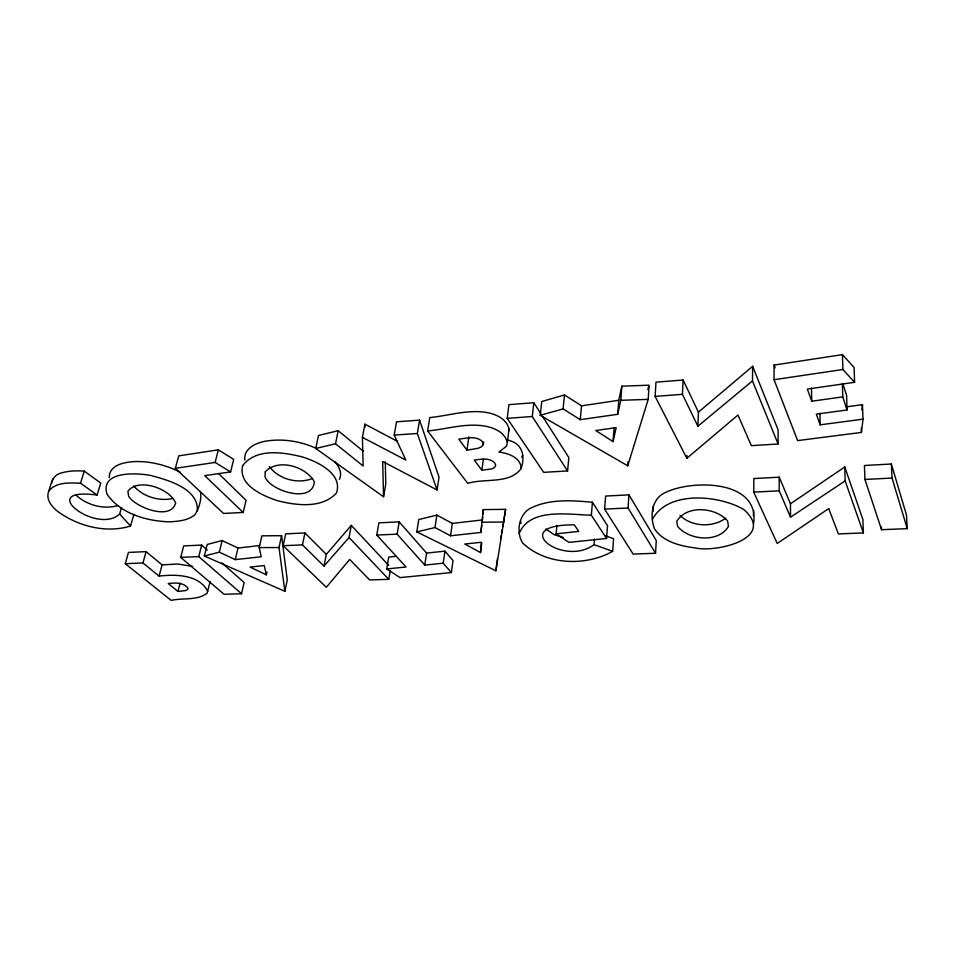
<?xml version="1.0" encoding="UTF-8"?>
<svg xmlns="http://www.w3.org/2000/svg" width="955" height="955" viewBox="0 0 955 955"><rect width="100%" height="100%" fill="white"/><g stroke="black" fill="none" stroke-linecap="round" stroke-linejoin="round"><path stroke-width="1.43" d="M790.525 517.18L779.208 490.834L779.22 477.19L753.865 478.551L753.71 492.135L777.227 543.479L828.713 508.585L838.395 533.917L863.368 532.926L862.878 519.496L844.769 466.983L790.465 503.774L790.525 517.18L845.163 480.89L844.769 466.983M698.427 412.142L683.1 380.018L655.966 382.155L655.13 396.397L686.86 458.281L737.964 415.055L751.358 445.651L778.098 444.003L778.122 429.905L752.647 366.326L698.427 412.142L697.89 426.217L752.456 380.926L752.647 366.326M863.01 419.173L861.434 432.424L797.628 440.601L774.039 379.708L774.087 365.061L842.453 354.627L854.092 367.496L854.606 382.298L807.357 389.091L811.714 401.231L842.776 396.886L847.037 409.982L816.334 414.148L820.166 424.832L863.01 419.173L862.461 404.645L846.321 406.854M753.567 523.901C760.383 479.291 690.871 479.315 664.477 492.971C651.334 499.358 649.806 516.834 654.569 528.975C663.582 542.201 680.664 546.021 695.586 547.979C716.262 552.635 776.761 538.548 743.79 509.54C719.318 495.06 667.975 490.082 652.48 519.293M686.86 458.281L686.979 455.535M697.89 426.217L682.443 394.331L683.1 380.018M655.56 553.255L656.252 540.554L628.939 494.857L605.613 496.063L604.599 509.111L633.141 554.091L655.56 553.255L628.044 507.976L628.939 494.857M540.22 415.33L627.733 465.789L648.206 399.381L649.078 385.187L621.86 386.166L618.756 400.288L617.694 414.291L580.246 419.687L563.08 408.883L540.22 415.33L541.748 401.518L564.477 394.964L581.535 405.827L618.756 400.288M627.733 465.789L628.02 461.731M556.944 525.405L556.108 533.845L568.929 542.38L606.556 538.465L607.523 525.716L592.422 502.246C571.615 500.408 548.874 498.629 529.727 508.645C518.565 515.175 515.963 532.52 522.672 542.977C545.627 565.145 585.522 566.637 612.656 551.322L613.576 538.716L605.649 535.839M753.364 515.569L753.722 510.65M617.694 414.291L620.81 400.3L621.86 386.166M416.786 531.911L434.979 527.554L450.533 535.791L480.866 532.436L483.29 509.612L505.637 509.349L495.908 570.804L416.786 531.911L418.756 519.568L436.865 515.115L452.324 523.412L482.502 519.938L482.729 516.989M480.532 552.551L481.32 542.261L464.751 544.04L480.532 552.551L481.774 543.001M613.05 441.616L616.166 427.649L595.753 430.502L613.05 441.616L614.101 427.888M482.955 514.041L483.29 509.612M556.108 533.845L578.766 531.41L574.313 524.868C507.045 524.379 563.032 567.759 594.046 544.648L594.499 539.038M606.556 538.465L591.336 515.199L592.422 502.246M580.246 419.687L581.535 405.827M541.008 413.957L533.845 402.735L508.92 404.634L507.189 418.338L543.67 472.343L567.568 470.946L568.846 457.612L542.595 416.452M109.252 477.631C109.133 464.178 125.941 461.91 136.231 461.528C151.487 461.372 166.612 465.372 180.22 472.116M563.08 408.883L564.477 394.964M567.568 470.946L532.269 416.511L533.845 402.735M861.84 410.005L862.461 404.645M521.108 468.559C521.108 457.541 508.072 453.171 498.952 452.025L506.544 446.14L507.38 442.117L509.063 428.628L507.021 423.853L503.894 420.212A24.794 13.788 7.7 0 0 489.044 412.966C469.311 408.728 449.351 415.64 429.786 417.586L427.625 430.98L467.759 483.361C484.233 478.049 509.684 484.471 521.108 468.559C525.68 455.344 522.015 442.929 507.392 440.04M495.908 570.804L497.4 558.687M480.866 532.436L481.774 525.489M483.314 444.624L482.573 441.855C476.426 435.337 466.553 438.261 458.806 439.145L466.959 450.163L477.882 448.337L481.272 446.928L483.314 444.624L483.684 441.95M481.857 470.29L474.277 460.059C481.045 459.271 489.724 457.29 494.857 463.091L495.693 465.336L494.738 467.293L492.291 468.786L481.857 470.29L483.433 458.603M386.715 568.941L400.026 577.596L451.345 572.57L453.04 560.597L444.97 551.142L426.599 553.088L399.19 521.872L378.92 522.839L376.759 535.051L406.066 566.984L386.715 568.941L388.721 557.087L396.134 556.299M466.959 450.163L468.857 436.853M450.533 535.791L452.324 523.412M451.345 572.57L443.216 563.211L444.97 551.142M434.979 527.554L436.865 515.115M443.216 563.211L424.76 565.085L426.599 553.088M363.306 451.226L338.177 430.705L318.493 435.492L315.747 448.468L383.54 496.755L382.68 461.504L437.068 489.951L439.037 477.106L419.567 420.128L396.54 421.812L394.188 435.086L405.827 460.071L362.411 437.354L364.929 424.163L397.59 441.461M437.068 489.951L417.347 433.486L419.567 420.128M424.76 565.085L397.125 534.143L399.19 521.872M500.79 538.369L501.28 535.469M501.757 532.568L502.246 529.667M502.736 526.766L503.213 523.865M503.703 520.964L505.637 509.349M283.146 545.711L302.449 544.887L323.996 566.1L326.3 554.354L304.932 532.962L285.712 533.845L283.146 545.711L326.324 587.277L349.685 559.475L369.692 579.96L388.757 579.327L390.237 570.517M383.54 496.755L385.772 484.101L385.295 461.85M197.351 511.188C199.01 488.542 167.758 479.983 150.496 475.411C136.923 472.94 99.881 470.612 106.972 494.117C120.557 513.874 146.497 521.024 169.369 521.848C178.143 521.346 187.753 520.63 194.832 514.841C199.034 508.323 201.839 499.477 200.443 491.741M323.996 566.1L349.029 537.498L351.309 525.381L388.709 565.42M362.411 437.354L363.163 466.004L335.527 443.777L338.177 430.705M508.502 431.35L509.063 428.628M302.449 544.887L304.932 532.962M204.322 556.001L284.865 591.3L287.264 579.948L281.594 535.695L261.873 535.827L259.199 547.621L261.24 556.753L235.264 559.63L219.304 552.181L204.322 556.001L207.211 544.446L222.145 540.542L237.998 548.039L259.557 545.556M284.865 591.3L279.003 547.537L281.594 535.695M266.314 574.803L264.26 565.551L250.043 567.079L266.314 574.803L266.946 571.926M207.271 550.02L201.684 545.102L183.682 545.89L180.71 557.374L224.079 594.273L241.555 593.735L244.134 582.526L221.799 562.829M243.191 512.441L204.728 475.638L230.609 471.925L233.7 459.391L218.349 449.841L178.716 455.881L175.326 468.332L223.566 513.468L243.191 512.441L246.08 500.301L218.54 473.513M235.264 559.63L237.998 548.039M192.6 566.422L177.797 563.999L162.087 564.883L146.079 551.632L128.447 552.42L125.26 563.689L171.148 600.373C182.751 597.782 197.005 600.791 207.08 593.27L210.136 581.75M219.304 552.181L222.145 540.542M241.555 593.735L198.783 556.634L201.684 545.102M175.326 468.332L215.138 462.435L218.349 449.841M177.976 591.455L168.235 583.541C174.872 582.741 183.42 582.252 187.98 588.041L187.61 589.474L185.724 590.56L177.976 591.455L180.101 583.147M519.138 533.642C529.619 507.26 569.132 514.769 591.336 515.199M207.748 591.503C199.547 574.528 175.553 574.146 159.091 576.092L162.087 564.883M159.091 576.092L142.964 562.961L146.079 551.632M121.56 507.451L119.638 514.017C97.028 535.433 33.819 486.74 97.112 495.036L100.753 483.063L84.279 471.137C76.352 470.505 68.306 470.827 60.654 473.143C52.465 475.244 50.997 483.946 48.92 490.882C45.219 498.964 51.821 506.83 57.849 511.558C78.25 526.312 106.029 533.535 130.549 526.05L133.891 514.339M51.618 483.17L52.8 478.98M647.777 389.461L648.648 386.608M97.112 495.036L80.507 483.194L84.279 471.137M339.395 479.338C342.499 473.334 339.085 466.494 335.038 461.85M521.669 457.23L522.66 455.296M326.3 554.354L351.309 525.381M48.92 490.882C56.321 481.714 69.906 482.908 80.507 483.194M725.669 518.219C712.681 527.864 691.48 526.85 680.008 515.378M312.56 478.443C297.936 484.495 278.574 479.183 269.298 466.518M117.728 505.613C103.343 509.755 86.523 505.076 75.743 494.833M315.747 448.468L335.527 443.777M172.831 498.45C158.984 501.685 143.011 496.552 133.652 485.988M427.625 430.98C447.31 429.093 467.377 422.301 487.205 426.539A24.949 13.657 7.7 0 1 502.175 433.761L505.326 437.378L507.38 442.117M774.039 379.708L842.895 369.513L854.606 382.298M655.13 396.397L682.443 394.331M507.189 418.338L532.269 416.511M394.188 435.086L417.347 433.486M891.337 463.999L864.418 465.503L864.943 479.47L881.549 529.691L907.25 528.652L906.498 515.067L891.337 463.999L892.042 478.049L907.25 528.652M864.943 479.47L892.042 478.049M753.71 492.135L779.208 490.834M604.599 509.111L628.044 507.976M376.759 535.051L397.125 534.143M180.71 557.374L198.783 556.634M125.26 563.689L142.964 562.961M620.81 400.3L648.206 399.381M481.63 522.23L504.097 522.015M259.199 547.621L279.003 547.537M563.51 537.51L554.127 534.669L545.866 528.939M594.046 544.648L612.656 551.322M317.084 448.743C301.768 441.58 284.387 438.512 267.591 440.876C257.611 442.093 243.37 447.8 244.802 460M215.138 462.435L230.609 471.925M349.029 537.498L388.757 579.327M119.638 514.017L130.549 526.05M779.22 477.19L790.465 503.774M752.456 380.926L778.098 444.003M774.087 365.061L775.126 367.782M845.163 480.89L863.368 532.926M842.776 383.552L846.596 395.43L847.037 409.982M520.582 521.06L520.976 523.364M881.429 526.993L881.549 529.691M861.267 428.103L861.434 432.424M842.453 354.627L842.895 369.513M842.394 383.695L842.776 396.886M364.929 424.163L365.001 427.064M819.951 413.336L820.166 424.832M653.22 506.234L653.304 511.056M811.523 388.136L811.714 401.231M265.239 471.865L265.072 476.999C270.265 490.834 312.87 504.3 314.302 481.678C305.851 466.303 277.81 458.078 265.239 471.865M175.613 503.022C170.814 521.394 134.619 506.89 128.591 496.099L127.898 491.336C138.081 477.285 170.014 488.518 175.613 503.022M242.713 465.527C237.759 485.021 262.601 495.764 277.535 500.718C296.444 505.493 321.919 508.788 336.506 493.019C342.964 473.573 317.538 461.743 302.556 456.991C283.516 452.204 256.334 447.835 242.713 465.527M728.462 526.396C718.494 543.192 689.104 540.315 677.656 526.468L676.725 521.454C686.538 504.503 716.119 507.236 727.638 521.036L728.462 526.396"/></g></svg>
